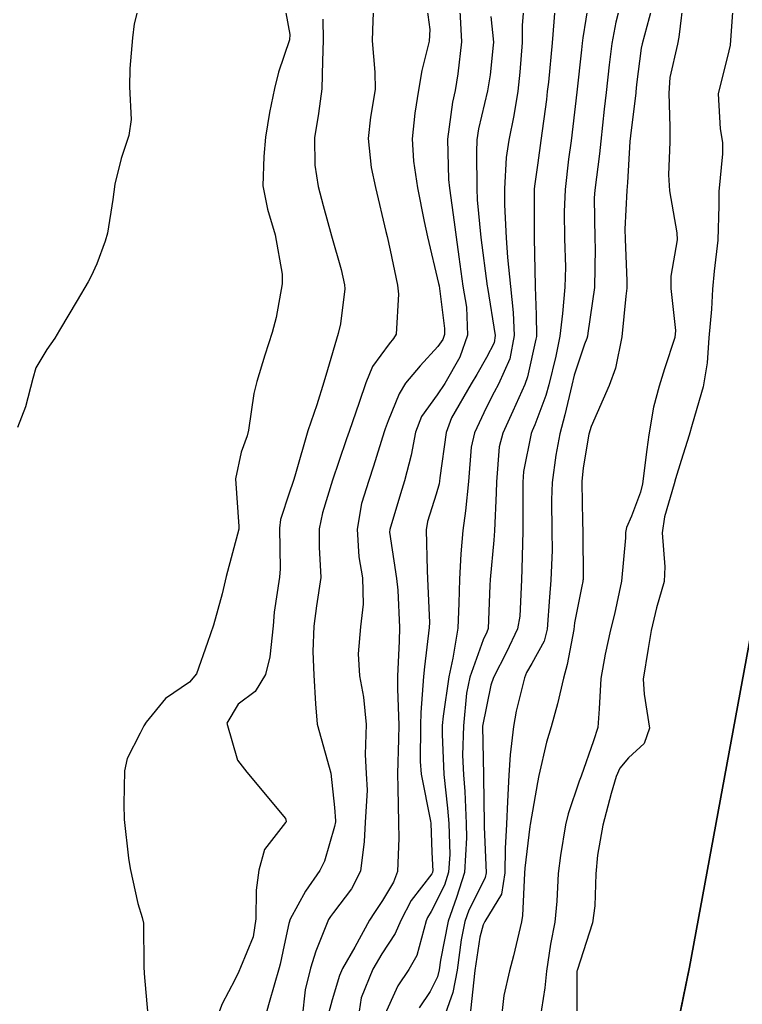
# Model space of a CAD drawing. Header units: metres. Extents: x 298520 to 308411, y 7433745 to 7450750.
# Drawn here: x 301160.29 to 301189.86, y 7443461.71 to 7443502.02 of the extents above; entities that cross this region are included whole.
import ezdxf

# ---------------------------------------------------------------- set-up
doc = ezdxf.new("R2010")
doc.units = ezdxf.units.M
doc.header["$LTSCALE"] = 10
doc.linetypes.add('CONTINUO', pattern=[0])
doc.linetypes.add('DASHED', pattern=[0.75, 0.5, -0.25])
for name, color, linetype in [('Curvas de Nivel 1m', 11, 'Continuous'), ('Curvas de Nivel 5m', 15, 'Continuous'), ('Eixo_Estaqueamento', 45, 'CONTINUO'), ('Linha Férrea', 251, 'TRACKS'), ('Vias Secundárias', 230, 'DASHED')]:
    doc.layers.add(name, color=color, linetype=linetype)
doc.linetypes.add('TRACKS', pattern='A,0.15,[130,ltypeshp.shx,S=0.25,R=0,X=0,Y=0],0.15', length=0.3)

msp = doc.modelspace()

# ---------------------------------------------------------------- linework, layer by layer
at = {"layer": 'Curvas de Nivel 1m', "flags": 128}
for points, elevation in [([(301165.327, 7443503.273), (301164.98, 7443501.857), (301164.908, 7443501.276), (301164.797, 7443500.021), (301164.789, 7443499.277), (301164.859, 7443497.931), (301164.761, 7443497.277), (301164.437, 7443496.337), (301164.188, 7443495.283), (301164.097, 7443494.664), (301163.888, 7443493.286), (301163.795, 7443492.95), (301163.444, 7443492.024), (301163.214, 7443491.516), (301163.094, 7443491.295), (301162.641, 7443490.518), (301161.927, 7443489.312), (301161.735, 7443488.988), (301161.401, 7443488.52), (301160.949, 7443487.765), (301160.827, 7443487.326), (301160.529, 7443486.171), (301160.204, 7443485.332)], 707), ([(301171.016, 7443503.206), (301171.34, 7443501.418), (301171.328, 7443501.202), (301170.875, 7443499.871), (301170.714, 7443499.208), (301170.509, 7443498.219), (301170.351, 7443497.212), (301170.283, 7443496.424), (301170.238, 7443495.212), (301170.427, 7443494.257), (301170.743, 7443493.207), (301171.036, 7443491.607), (301171.036, 7443491.204), (301170.791, 7443489.834), (301170.618, 7443489.208), (301170.321, 7443488.289), (301169.991, 7443487.214), (301169.879, 7443486.714), (301169.651, 7443485.217), (301169.595, 7443484.983), (301169.354, 7443484.313), (301169.121, 7443483.223), (301169.262, 7443481.272), (301169.264, 7443481.221), (301169.252, 7443481.16), (301168.741, 7443479.228), (301168.574, 7443478.519), (301168.222, 7443477.236), (301167.978, 7443476.523), (301167.532, 7443475.246), (301167.239, 7443474.9), (301166.258, 7443474.234), (301165.463, 7443473.268), (301165.376, 7443473.113), (301165.216, 7443472.819), (301164.695, 7443471.78), (301164.576, 7443471.276), (301164.549, 7443469.907), (301164.561, 7443469.276), (301164.739, 7443467.692), (301164.815, 7443467.273), (301165.131, 7443465.84), (301165.302, 7443465.268), (301165.354, 7443465.034), (301165.369, 7443463.267), (301165.389, 7443462.976), (301165.539, 7443461.265)], 706), ([(301174.792, 7443503.158), (301174.74, 7443501.984), (301174.719, 7443501.158), (301174.826, 7443499.871), (301174.836, 7443499.157), (301174.651, 7443498.024), (301174.544, 7443497.16), (301174.679, 7443495.97), (301174.856, 7443495.156), (301175.272, 7443493.345), (301175.322, 7443493.151), (301175.455, 7443492.589), (301175.748, 7443491.147), (301175.788, 7443490.787), (301175.692, 7443489.147), (301175.593, 7443488.966), (301175.407, 7443488.752), (301174.732, 7443487.817), (301174.456, 7443487.159), (301174.184, 7443486.353), (301173.77, 7443485.166), (301173.666, 7443484.86), (301173.351, 7443483.939), (301173.092, 7443483.174), (301172.676, 7443481.826), (301172.549, 7443481.181), (301172.552, 7443480.428), (301172.613, 7443479.187), (301172.442, 7443478.022), (301172.322, 7443477.189), (301172.28, 7443476.162), (301172.321, 7443475.189), (301172.401, 7443474.019), (301172.466, 7443473.188), (301172.959, 7443471.42), (301173.018, 7443471.182), (301173.179, 7443469.776), (301173.212, 7443469.218), (301173.209, 7443469.179), (301173.171, 7443468.993), (301172.766, 7443467.574), (301172.567, 7443467.186), (301171.986, 7443466.346), (301171.357, 7443465.198), (301171.301, 7443465.019), (301171.112, 7443464.131), (301170.949, 7443463.357), (301170.91, 7443463.202), (301170.495, 7443461.792), (301170.334, 7443461.207)], 704), ([(301176.875, 7443503.137), (301177.08, 7443501.615), (301177.041, 7443501.135), (301176.745, 7443499.934), (301176.617, 7443499.139), (301176.467, 7443498.192), (301176.354, 7443497.141), (301176.403, 7443496.232), (301176.574, 7443495.139), (301176.846, 7443493.76), (301176.981, 7443493.135), (301177.434, 7443491.227), (301177.45, 7443491.13), (301177.673, 7443489.384), (301177.676, 7443489.126), (301177.608, 7443488.929), (301177.406, 7443488.643), (301176.678, 7443487.853), (301176.079, 7443487.143), (301175.816, 7443486.708), (301175.367, 7443485.605), (301175.246, 7443485.269), (301175.206, 7443485.152), (301174.765, 7443483.74), (301174.578, 7443483.158), (301174.281, 7443482.208), (301174.102, 7443481.162), (301174.173, 7443480.038), (301174.313, 7443479.165), (301174.348, 7443478.093), (301174.233, 7443477.165), (301174.142, 7443476.057), (301174.202, 7443475.166), (301174.354, 7443474.283), (301174.463, 7443473.161), (301174.429, 7443471.937), (301174.467, 7443471.161), (301174.505, 7443470.479), (301174.432, 7443469.161), (301174.386, 7443468.382), (301174.232, 7443467.164), (301173.871, 7443466.44), (301173.127, 7443465.468), (301173.003, 7443465.303), (301172.934, 7443465.182), (301172.408, 7443463.889), (301172.193, 7443463.189), (301171.972, 7443462.309), (301171.845, 7443461.192)], 703), ([(301184.976, 7443503.036), (301184.681, 7443501.924), (301184.526, 7443501.04), (301184.418, 7443500.168), (301184.289, 7443499.042), (301184.211, 7443498.355), (301184.073, 7443497.044), (301184.019, 7443496.523), (301183.824, 7443495.047), (301183.805, 7443494.721), (301183.827, 7443493.046), (301183.84, 7443492.664), (301183.807, 7443491.054), (301183.543, 7443489.186), (301183.524, 7443489.058), (301183.501, 7443488.969), (301183.408, 7443488.736), (301182.982, 7443487.472), (301182.882, 7443487.065), (301182.593, 7443485.846), (301182.398, 7443485.07), (301182.233, 7443484.193), (301182.08, 7443483.073), (301182.047, 7443482.358), (301182.069, 7443481.072), (301182.075, 7443480.302), (301182.03, 7443479.073), (301181.974, 7443478.382), (301181.878, 7443477.074), (301181.758, 7443476.575), (301181.249, 7443475.661), (301181.032, 7443475.295), (301180.943, 7443475.083), (301180.605, 7443473.71), (301180.492, 7443473.087), (301180.362, 7443471.932), (301180.313, 7443471.089), (301180.254, 7443470.017), (301180.205, 7443469.09), (301180.157, 7443468.096), (301180.149, 7443467.09), (301180.004, 7443466.227), (301179.33, 7443465.098), (301179.253, 7443464.967), (301179.116, 7443464.455), (301178.909, 7443463.103), (301178.732, 7443461.451)], 697), ([(301183.579, 7443502.805), (301183.334, 7443501.275), (301183.308, 7443501.054), (301183.282, 7443500.786), (301183.089, 7443499.057), (301182.925, 7443497.646), (301182.853, 7443497.06), (301182.749, 7443496.314), (301182.606, 7443495.063), (301182.571, 7443494.161), (301182.589, 7443493.063), (301182.631, 7443491.883), (301182.602, 7443491.068), (301182.498, 7443489.994), (301182.39, 7443489.07), (301182.224, 7443488.249), (301181.94, 7443487.074), (301181.819, 7443486.635), (301181.366, 7443485.438), (301181.258, 7443485.187), (301181.223, 7443485.081), (301180.913, 7443483.518), (301180.877, 7443483.085), (301180.876, 7443481.528), (301180.873, 7443481.084), (301180.84, 7443479.542), (301180.82, 7443479.085), (301180.759, 7443477.596), (301180.661, 7443477.086), (301180.215, 7443476.129), (301179.68, 7443475.096), (301179.566, 7443474.771), (301179.235, 7443473.1), (301179.265, 7443471.099), (301179.267, 7443471.024), (301179.298, 7443469.099), (301179.298, 7443468.972), (301179.377, 7443467.098), (301179.342, 7443466.906), (301179.144, 7443466.514), (301178.674, 7443465.563), (301178.511, 7443465.109), (301178.354, 7443464.35), (301178.187, 7443463.114), (301178.013, 7443462.192), (301177.636, 7443461.122)], 698), ([(301189.503, 7443502.912), (301189.365, 7443500.983), (301189.309, 7443500.742), (301188.87, 7443498.99), (301188.952, 7443497.548), (301189.048, 7443496.987), (301189.046, 7443496.534), (301188.896, 7443494.989), (301188.897, 7443494.409), (301188.861, 7443492.989), (301188.708, 7443491.727), (301188.646, 7443490.992), (301188.598, 7443490.166), (301188.497, 7443488.994), (301188.423, 7443487.969), (301188.262, 7443486.997), (301187.812, 7443485.448), (301187.68, 7443485.005), (301187.353, 7443483.978), (301187.131, 7443483.226), (301187.074, 7443483.013), (301186.67, 7443481.669), (301186.578, 7443481.017), (301186.695, 7443479.62), (301186.669, 7443479.016), (301186.352, 7443477.944), (301186.133, 7443477.021), (301186.005, 7443476.273), (301185.806, 7443475.024), (301185.85, 7443474.411), (301186.059, 7443473.022), (301185.841, 7443472.396), (301185.205, 7443471.803), (301184.849, 7443471.384), (301184.699, 7443471.037), (301184.488, 7443470.343), (301184.152, 7443469.045), (301183.932, 7443467.82), (301183.86, 7443467.049), (301183.829, 7443465.748), (301183.736, 7443465.051), (301183.103, 7443463.101), (301183.093, 7443463.07), (301183.092, 7443462.31), (301183.089, 7443461.06)], 694), ([(301178.307, 7443502.384), (301178.367, 7443501.118), (301178.226, 7443499.806), (301178.105, 7443499.121), (301178.006, 7443498.642), (301177.803, 7443497.126), (301177.839, 7443495.478), (301177.881, 7443495.124), (301178.074, 7443493.726), (301178.151, 7443493.12), (301178.254, 7443492.315), (301178.429, 7443491.115), (301178.568, 7443490.257), (301178.619, 7443489.112), (301178.304, 7443488.211), (301177.689, 7443487.125), (301177.378, 7443486.66), (301176.732, 7443485.773), (301176.485, 7443485.139), (301176.305, 7443484.189), (301176.042, 7443483.143), (301175.874, 7443482.605), (301175.435, 7443481.149), (301175.426, 7443481.035), (301175.712, 7443479.146), (301175.758, 7443478.673), (301175.828, 7443477.144), (301175.818, 7443476.584), (301175.755, 7443475.145), (301175.753, 7443474.63), (301175.803, 7443473.144), (301175.798, 7443472.561), (301175.745, 7443471.144), (301175.759, 7443470.572), (301175.786, 7443469.144), (301175.802, 7443468.508), (301175.752, 7443467.144), (301175.582, 7443466.71), (301175.135, 7443465.958), (301174.812, 7443465.471), (301174.61, 7443465.158), (301174, 7443464.054), (301173.504, 7443463.174), (301173.382, 7443462.892), (301173.084, 7443461.891), (301172.922, 7443461.334)], 702), ([(301182.194, 7443502.45), (301182.082, 7443501.072), (301181.926, 7443499.463), (301181.881, 7443499.075), (301181.845, 7443498.759), (301181.622, 7443497.078), (301181.494, 7443496.157), (301181.361, 7443495.204), (301181.35, 7443495.081), (301181.347, 7443493.198), (301181.347, 7443493.081), (301181.389, 7443491.125), (301181.389, 7443491.08), (301181.421, 7443489.937), (301181.438, 7443489.08), (301181.437, 7443489.056), (301181.411, 7443488.946), (301181.068, 7443487.403), (301180.959, 7443487.084), (301180.467, 7443485.994), (301180.06, 7443485.093), (301179.917, 7443484.534), (301179.808, 7443483.095), (301179.787, 7443482.645), (301179.715, 7443481.096), (301179.688, 7443480.717), (301179.541, 7443479.098), (301179.527, 7443478.859), (301179.455, 7443477.098), (301179.409, 7443476.951), (301179.258, 7443476.633), (301178.71, 7443475.108), (301178.572, 7443474.446), (301178.447, 7443473.112), (301178.411, 7443471.906), (301178.446, 7443471.111), (301178.504, 7443470.428), (301178.562, 7443469.109), (301178.581, 7443468.523), (301178.494, 7443467.11), (301178.171, 7443466.08), (301177.822, 7443465.12), (301177.504, 7443463.521), (301177.456, 7443463.125), (301177.391, 7443462.833), (301177.089, 7443462.232), (301176.644, 7443461.57)], 699), ([(301186.139, 7443502.452), (301185.759, 7443501.028), (301185.722, 7443500.858), (301185.536, 7443499.364), (301185.499, 7443499.065), (301185.498, 7443499.03), (301185.279, 7443497.259), (301185.261, 7443497.032), (301185.16, 7443495.359), (301185.141, 7443495.033), (301185.058, 7443493.443), (301185.062, 7443493.034), (301185.136, 7443491.334), (301185.129, 7443491.035), (301185.099, 7443490.704), (301184.924, 7443489.037), (301184.677, 7443487.757), (301184.41, 7443487.045), (301183.672, 7443485.362), (301183.58, 7443485.057), (301183.349, 7443483.677), (301183.29, 7443483.114), (301183.287, 7443483.061), (301183.319, 7443481.477), (301183.328, 7443481.06), (301183.344, 7443479.11), (301183.34, 7443479.059), (301183.332, 7443479.019), (301183.29, 7443478.836), (301183, 7443477.33), (301182.961, 7443477.063), (301182.688, 7443475.626), (301182.542, 7443475.067), (301182.295, 7443474.007), (301182.032, 7443473.072), (301181.843, 7443472.444), (301181.532, 7443471.077), (301181.475, 7443470.792), (301181.186, 7443469.08), (301181.172, 7443468.998), (301180.956, 7443467.281), (301180.945, 7443467.082), (301180.865, 7443465.344), (301180.828, 7443465.083), (301180.495, 7443463.701), (301180.332, 7443463.088), (301180.101, 7443462.077), (301179.993, 7443461.091)], 696), ([(301179.569, 7443502.144), (301179.675, 7443501.099), (301179.672, 7443500.979), (301179.539, 7443499.757), (301179.435, 7443499.101), (301179.065, 7443497.551), (301179.002, 7443497.108), (301178.989, 7443496.599), (301178.992, 7443495.107), (301179.014, 7443494.643), (301179.161, 7443493.105), (301179.421, 7443491.112), (301179.432, 7443491.05), (301179.744, 7443489.097), (301179.708, 7443488.797), (301179.399, 7443488.192), (301178.996, 7443487.498), (301178.772, 7443487.109), (301177.965, 7443485.717), (301177.737, 7443485.124), (301177.484, 7443483.267), (301177.473, 7443483.128), (301177.455, 7443483.014), (301177.335, 7443482.593), (301176.981, 7443481.471), (301176.926, 7443481.134), (301176.962, 7443479.467), (301176.981, 7443479.133), (301177.06, 7443477.338), (301177.049, 7443477.132), (301176.849, 7443475.532), (301176.81, 7443475.134), (301176.702, 7443473.662), (301176.694, 7443473.135), (301176.679, 7443471.657), (301176.717, 7443471.135), (301177.095, 7443469.209), (301177.111, 7443469.131), (301177.161, 7443467.938), (301177.19, 7443467.166), (301177.186, 7443467.13), (301177.179, 7443467.104), (301177.152, 7443467.057), (301176.313, 7443465.96), (301175.894, 7443465.142), (301175.654, 7443464.608), (301175.109, 7443463.776), (301174.738, 7443463.155), (301174.27, 7443461.977), (301174.135, 7443461.164)], 701)]:
    msp.add_lwpolyline(points, dxfattribs=dict(at, elevation=elevation))
at = {"layer": 'Curvas de Nivel 5m', "flags": 128}
for points, elevation in [([(301180.958, 7443503.086), (301180.854, 7443501.797), (301180.846, 7443501.087), (301180.761, 7443499.867), (301180.673, 7443499.089), (301180.515, 7443498.093), (301180.309, 7443497.092), (301180.204, 7443496.385), (301180.132, 7443495.094), (301180.134, 7443494.436), (301180.196, 7443493.093), (301180.256, 7443492.287), (301180.373, 7443491.091), (301180.478, 7443490.034), (301180.523, 7443489.089), (301180.35, 7443488.139), (301179.882, 7443487.095), (301179.711, 7443486.766), (301179.373, 7443486.126), (301178.899, 7443485.107), (301178.764, 7443484.516), (301178.662, 7443483.11), (301178.527, 7443481.91), (301178.418, 7443481.113), (301178.342, 7443480.153), (301178.288, 7443479.115), (301178.257, 7443478.136), (301178.224, 7443477.116), (301178.018, 7443475.886), (301177.849, 7443475.121), (301177.617, 7443473.515), (301177.584, 7443473.125), (301177.573, 7443472.769), (301177.643, 7443471.123), (301177.803, 7443469.745), (301177.853, 7443469.12), (301177.886, 7443467.845), (301177.841, 7443467.12), (301177.673, 7443466.594), (301177.129, 7443465.516), (301176.984, 7443465.272), (301176.921, 7443465.132), (301176.538, 7443463.706), (301176.217, 7443463.139), (301175.761, 7443462.475), (301175.159, 7443461.149)], 700), ([(301187.462, 7443503.011), (301187.264, 7443501.305), (301187.21, 7443501.013), (301186.896, 7443499.659), (301186.847, 7443499.017), (301186.899, 7443497.629), (301186.898, 7443497.016), (301186.84, 7443495.666), (301186.88, 7443495.016), (301187.182, 7443493.297), (301187.189, 7443493.013), (301186.937, 7443491.518), (301186.939, 7443491.015), (301187.129, 7443489.3), (301187.102, 7443489.013), (301186.677, 7443487.734), (301186.453, 7443487.019), (301186.232, 7443486.163), (301186.041, 7443485.023), (301185.957, 7443484.424), (301185.772, 7443483.026), (301185.692, 7443482.672), (301185.323, 7443481.7), (301185.116, 7443481.233), (301185.081, 7443481.033), (301185.081, 7443480.804), (301184.923, 7443479.036), (301184.634, 7443477.678), (301184.471, 7443477.042), (301184.252, 7443476.044), (301184.067, 7443475.048), (301183.997, 7443473.815), (301183.942, 7443473.049), (301183.766, 7443472.5), (301183.262, 7443471.059), (301183.191, 7443470.846), (301182.728, 7443469.514), (301182.629, 7443469.065), (301182.424, 7443467.803), (301182.328, 7443467.068), (301182.269, 7443465.936), (301182.191, 7443465.069), (301182.013, 7443464.172), (301181.846, 7443463.073), (301181.774, 7443462.392), (301181.576, 7443461.075)], 695), ([(301172.702, 7443502.046), (301172.708, 7443501.183), (301172.678, 7443500.316), (301172.652, 7443499.183), (301172.522, 7443498.181), (301172.359, 7443497.187), (301172.372, 7443496.067), (301172.51, 7443495.185), (301172.703, 7443494.409), (301173.054, 7443493.176), (301173.442, 7443491.79), (301173.589, 7443491.168), (301173.599, 7443491.001), (301173.417, 7443489.575), (301173.329, 7443489.171), (301172.881, 7443487.688), (301172.736, 7443487.18), (301172.447, 7443486.258), (301172.086, 7443485.189), (301171.573, 7443483.424), (301171.503, 7443483.198), (301171.465, 7443483.074), (301171.335, 7443482.672), (301170.96, 7443481.562), (301170.926, 7443481.204), (301170.954, 7443479.546), (301170.926, 7443479.204), (301170.711, 7443477.766), (301170.657, 7443477.206), (301170.526, 7443475.935), (301170.356, 7443475.209), (301169.932, 7443474.517), (301169.231, 7443473.997), (301168.767, 7443473.227), (301169.2, 7443471.708), (301169.586, 7443471.216), (301171.174, 7443469.314), (301171.192, 7443469.2), (301171.189, 7443469.184), (301171.172, 7443469.149), (301170.314, 7443468.056), (301170.081, 7443467.211), (301169.961, 7443466.392), (301169.95, 7443465.212), (301169.848, 7443464.481), (301169.325, 7443463.218), (301169.26, 7443463.059), (301169.095, 7443462.709), (301168.58, 7443461.728), (301168.384, 7443461.23)], 705)]:
    msp.add_lwpolyline(points, dxfattribs=dict(at, elevation=elevation))
at = {"layer": 'Eixo_Estaqueamento'}
msp.add_lwpolyline([(301196.167, 7443643.146, 0.007667), (301197.204, 7443633.937), (301198.183, 7443625.385), (301198.702, 7443618.87), (301199.281, 7443610.703), (301199.927, 7443598.374), (301200.162, 7443588.233), (301200.282, 7443573.9), (301200.059, 7443564.719), (301199.581, 7443554.271), (301198.978, 7443543.028), (301197.815, 7443528.847), (301196.062, 7443513.194), (301194.095, 7443499.341), (301192.552, 7443489.809), (301190.748, 7443479.811), (301187.696, 7443463.235), (301184.295, 7443446.536), (301181.694, 7443433.864), (301178.924, 7443420.669), (301174.68, 7443401.171), (301172.81, 7443391.595), (301169.449, 7443374.231)], format="xyb", dxfattribs=at)
at = {"layer": 'Linha Férrea', "flags": 128}
msp.add_lwpolyline([(307827.162, 7434249.95), (307821.558, 7434258.806), (307819.524, 7434262.43), (307816.304, 7434268.219), (307813.681, 7434272.301), (307811.637, 7434275.461), (307798.221, 7434296.136), (307773.738, 7434334.032), (307761.734, 7434352.011), (307752.472, 7434367.888), (307735.134, 7434393.38), (307710.738, 7434431.015), (307694.807, 7434455.28), (307677.699, 7434482.208), (307665.381, 7434501.663), (307643.884, 7434534.842), (307627.559, 7434562.543), (307613.51, 7434586.874), (307596.955, 7434617.47), (307576.402, 7434659.978), (307564.169, 7434687.319), (307541.059, 7434734.946), (307530.172, 7434758.545), (307516.917, 7434785.92), (307501.763, 7434817.247), (307481.679, 7434859.302), (307459.201, 7434904.199), (307442.79, 7434936.268), (307425.275, 7434968.915), (307411.694, 7434992.242), (307402.565, 7435007.679), (307388.848, 7435028.501), (307366.947, 7435058.298), (307352.497, 7435076.75), (307335.708, 7435095.815), (307323.737, 7435108.404), (307304.876, 7435127.211), (307280.641, 7435149.596), (307260.895, 7435166.247), (307239.502, 7435183.006), (307222.59, 7435195.397), (307206.912, 7435206.431), (307191.542, 7435216.923), (307180.978, 7435223.581), (307147.083, 7435245.035), (307110.179, 7435267.866), (307071.327, 7435292.081), (307013.035, 7435328.917), (306934.22, 7435378.293), (306890.853, 7435406.012), (306860.761, 7435425.266), (306830.445, 7435444.172), (306783.165, 7435474.002), (306743.292, 7435499.125), (306730.646, 7435506.804), (306700.006, 7435524.558), (306649.968, 7435556.158), (306620.536, 7435574.685), (306585.884, 7435596.365), (306549.21, 7435619.443), (306511.464, 7435642.992), (306481.3, 7435662.066), (306449.914, 7435681.79), (306417.31, 7435702.158), (306386.499, 7435720.658), (306359.57, 7435735.78), (306332.265, 7435749.95), (306295.736, 7435767.254), (306254.914, 7435784.832), (306234.551, 7435793.029), (306198.8, 7435806.042), (306177.427, 7435813.736), (306139.201, 7435826.142), (306101.034, 7435838.043), (306051.969, 7435853.031), (306008.186, 7435866.647), (306003.579, 7435868.042), (305974.115, 7435878.736), (305939.654, 7435889.448), (305902.227, 7435900.737), (305881.18, 7435906.223), (305868.578, 7435910.192), (305845.541, 7435919.118), (305815.171, 7435933.297), (305786.711, 7435949.033), (305760.876, 7435966.424), (305735.18, 7435986.894), (305723.755, 7435997.052), (305696.097, 7436025.188), (305678.2, 7436047.897), (305661.02, 7436071.863), (305645.017, 7436096.315), (305622.371, 7436129.703), (305596.142, 7436168.749), (305576.091, 7436198.746), (305559.429, 7436223.15), (305539.44, 7436252.716), (305521.42, 7436279.841), (305512.691, 7436292.824), (305499.486, 7436312.983), (305480.027, 7436341.606), (305460.301, 7436370.83), (305441.558, 7436398.43), (305421.25, 7436428.242), (305402.577, 7436456.088), (305384.092, 7436483.75), (305369.125, 7436505.554), (305351.225, 7436532.173), (305338.344, 7436551.44), (305322.726, 7436574.869), (305306.914, 7436598.296), (305293.244, 7436619.058), (305277.818, 7436644.307), (305263.888, 7436668.981), (305254.713, 7436687.725), (305243.781, 7436710.837), (305233.952, 7436734.393), (305225.106, 7436755.865), (305215.533, 7436780.472), (305201.607, 7436815.682), (305193.173, 7436837.83), (305177.384, 7436877.752), (305166.792, 7436904.686), (305153.942, 7436937.689), (305141.501, 7436969.136), (305130.697, 7436996.497), (305122.016, 7437018.504), (305113.061, 7437043.102), (305101.513, 7437072.011), (305093.245, 7437092.935), (305082.037, 7437121.364), (305073.353, 7437143.916), (305060.568, 7437176.453), (305050.18, 7437206.397), (305043.414, 7437227.867), (305037.467, 7437248.165), (305034.526, 7437261.706), (305031.724, 7437274.104), (305028.718, 7437297.869), (305025.03, 7437326.573), (305023.117, 7437358.555), (305023.119, 7437387.114), (305024.829, 7437414.867), (305027.312, 7437439.505), (305027.407, 7437441.256), (305030.711, 7437462.666), (305036.039, 7437488.902), (305042.465, 7437516.919), (305048.776, 7437544.538), (305055.475, 7437572.1), (305062.866, 7437603.389), (305069.498, 7437630.688), (305077.032, 7437662.821), (305085.46, 7437698.138), (305091.819, 7437727.643), (305097.21, 7437749.95), (305103.918, 7437777.268), (305111.101, 7437807.1), (305121.202, 7437849.915), (305125.406, 7437866.973), (305130.992, 7437888.732), (305137.356, 7437914.575), (305143.477, 7437941.139), (305150.277, 7437969.227), (305155.626, 7437993.858), (305160.498, 7438017.389), (305165.529, 7438047.968), (305167.399, 7438065.921), (305168.452, 7438080.499), (305168.697, 7438098.822), (305168.499, 7438111.609), (305167.442, 7438129.409), (305165.734, 7438144.803), (305163.051, 7438159.253), (305157.36, 7438183.653), (305149.712, 7438209.61), (305142.146, 7438230.516), (305132.877, 7438252.552), (305120.435, 7438277.838), (305109.119, 7438297.22), (305107.007, 7438300.233), (305099.258, 7438311.382), (305091.426, 7438322.415), (305083.384, 7438332.797), (305079.569, 7438337.519), (305074.8, 7438344.056), (305056.823, 7438367.077), (305041.935, 7438386.352), (305023.225, 7438411.978), (305005.975, 7438436.561), (304993.284, 7438456.495), (304983.121, 7438473.171), (304969.538, 7438498.699), (304959.938, 7438517.087), (304947.328, 7438543.432), (304933.09, 7438572.791), (304924.306, 7438590.948), (304918.204, 7438604.464), (304911.783, 7438619.158), (304905.926, 7438632.437), (304900.315, 7438648.46), (304895.834, 7438661.886), (304892.174, 7438674.496), (304887.946, 7438691.238), (304884.694, 7438706.937), (304881.848, 7438723.698), (304879.326, 7438740.134), (304878.187, 7438758.916), (304877.537, 7438778.358), (304877.211, 7438799.094), (304877.455, 7438830.881), (304877.861, 7438863.017), (304878.268, 7438892.702), (304878.595, 7438920.109), (304878.677, 7438952.239), (304877.945, 7438980.303), (304876.318, 7439009.018), (304874.936, 7439022.788), (304873.229, 7439037.841), (304870.14, 7439056.141), (304864.855, 7439082.077), (304859.079, 7439105.013), (304850.377, 7439133.889), (304843.057, 7439154.06), (304836.382, 7439171.237), (304828.249, 7439190.114), (304817.674, 7439211.83), (304806.69, 7439232.736), (304796.364, 7439250.871), (304785.222, 7439269.009), (304772.779, 7439289.097), (304755.7, 7439316.738), (304736.912, 7439345.938), (304718.848, 7439374.335), (304700.222, 7439403.624), (304676.465, 7439440.714), (304659.061, 7439468.061), (304641.493, 7439495.549), (304629.289, 7439514.996), (304612.29, 7439541.915), (304598.786, 7439563.312), (304583.088, 7439588.524), (304568.608, 7439611.383), (304554.371, 7439633.59), (304540.465, 7439656.114), (304527.858, 7439675.88), (304515.488, 7439695.965), (304501.015, 7439718.74), (304492.557, 7439732.179), (304481.09, 7439749.95), (304464.698, 7439773.555), (304458.701, 7439781.55), (304447.468, 7439795.482), (304430.85, 7439814.016), (304417.942, 7439826.867), (304407.625, 7439836.385), (304393.358, 7439848.486), (304380.404, 7439858.342), (304362.661, 7439870.737), (304347.086, 7439880.296), (304333.248, 7439887.82), (304320.73, 7439894.061), (304304.927, 7439900.989), (304286.443, 7439908.157), (304266.642, 7439915.416), (304246.691, 7439922.501), (304225.186, 7439929.977), (304198.999, 7439939.195), (304168.468, 7439950.001), (304152.888, 7439955.629), (304135.919, 7439962.486), (304121.351, 7439968.798), (304105.783, 7439976.385), (304088.736, 7439985.334), (304071.183, 7439995.831), (304051.503, 7440008.737), (304042.509, 7440015.334), (304023.022, 7440030.473), (304002.682, 7440048.64), (303992.184, 7440058.522), (303980.444, 7440070.491), (303965.024, 7440086.226), (303949.368, 7440102.496), (303932.051, 7440120.671), (303917.21, 7440136.166), (303903.071, 7440150.772), (303879.085, 7440174.998), (303863.629, 7440189.711), (303849.061, 7440203.116), (303838.551, 7440211.886), (303825.964, 7440222.577), (303811.471, 7440233.814), (303798.026, 7440243.583), (303789.167, 7440249.782, 0.048699), (303782.733, 7440254.326, -0.013971), (303778.977, 7440256.716, 0.011385), (303767.539, 7440264.078, 0.000455), (303759.243, 7440269.144, 0.004014), (303749.319, 7440275.082, 0.008965), (303739.521, 7440280.605), (303729.166, 7440286.199), (303717.711, 7440292.151), (303693.717, 7440304.367), (303679.104, 7440311.896), (303660.942, 7440321.331), (303642.972, 7440330.918), (303636.468, 7440334.548), (303624.836, 7440341.295), (303611.994, 7440348.943), (303603.079, 7440354.598), (303596.281, 7440359.102), (303587.51, 7440365.427), (303578.605, 7440372.221), (303569.48, 7440379.633), (303558.633, 7440389.129), (303549.894, 7440397.253), (303541.539, 7440405.465), (303534.882, 7440412.293), (303523.465, 7440424.473), (303512.292, 7440437.463), (303502.617, 7440449.258), (303497.008, 7440456.501), (303488.044, 7440468.694), (303481.424, 7440477.682), (303475.375, 7440486.349), (303465.786, 7440500.535), (303456.113, 7440515.599), (303445.613, 7440532.252), (303432.87, 7440552.628), (303423.186, 7440568.064, -0.000757), (303417.987, 7440576.145, 0.007668), (303411.654, 7440585.694), (303403.602, 7440597.441), (303394.768, 7440609.244), (303388.857, 7440616.919), (303381.264, 7440625.91), (303374.43, 7440633.824), (303364.889, 7440644.089), (303358.774, 7440650.239), (303349.646, 7440658.739), (303339.722, 7440667.523), (303332.656, 7440673.464), (303326.724, 7440678.049, -0.018136), (303320.919, 7440682.537, 0.027105), (303312.535, 7440688.782, -0.001525), (303306.785, 7440692.624), (303296.835, 7440699.316), (303291.583, 7440702.647), (303280.845, 7440709.238, 0.008003), (303271.247, 7440714.648, 0.013057), (303255.936, 7440722.447, -0.001991), (303248.373, 7440726.091, 0.012147), (303243.6, 7440728.272, -0.002135), (303237.368, 7440730.971), (303223.7, 7440736.96), (303210.103, 7440742.741), (303193.904, 7440749.566), (303189.82, 7440751.298), (303177.394, 7440756.464), (303158.988, 7440764.273), (303141.646, 7440771.615), (303117.098, 7440781.981), (303101.554, 7440788.524), (303093.446, 7440792.234), (303076.052, 7440800.18), (303054.932, 7440810.372), (303040.156, 7440817.979), (303025.349, 7440825.886), (303013.344, 7440832.756), (303004.06, 7440838.538), (302994.271, 7440845.093), (302982.623, 7440853.413), (302969.58, 7440863.652), (302962.58, 7440869.547), (302953.339, 7440877.801), (302943.024, 7440887.539), (302938.586, 7440892.147), (302933.331, 7440897.537), (302924.321, 7440907.75), (302915.904, 7440917.945), (302907.517, 7440928.751), (302899.78, 7440938.97), (302892.734, 7440949.154), (302888.762, 7440955.109), (302884.574, 7440961.747), (302879.485, 7440969.887), (302873.287, 7440980.614), (302867.777, 7440990.898), (302859.79, 7441006.768), (302851.229, 7441025.298), (302846.823, 7441035.61), (302841.669, 7441047.987), (302837.148, 7441059.318), (302829.38, 7441078.789), (302825.24, 7441088.834), (302821.857, 7441097.357), (302816.249, 7441111.473), (302810.672, 7441125.205), (302804.678, 7441140.046), (302799.05, 7441153.537), (302792.202, 7441169.326), (302786.803, 7441181.368), (302782.699, 7441189.728), (302780.991, 7441193.272, -0.024435), (302778.706, 7441197.526, 0.018839), (302775.042, 7441204.531), (302769.048, 7441215.01), (302764.16, 7441223.098), (302758.012, 7441232.567), (302751.033, 7441242.929), (302746.425, 7441249.467, 0.01417), (302742.29, 7441255.115, -0.010578), (302734.95, 7441264.491, 0.026045), (302726.645, 7441274.447), (302714.77, 7441287.265), (302702.588, 7441299.413), (302690.064, 7441310.886), (302682.561, 7441317.234), (302675.22, 7441323.247), (302666.869, 7441329.42, 0.027574), (302658.671, 7441335.283, -0.011091), (302655.152, 7441337.629, 0.01172), (302645.719, 7441343.898, 0.006642), (302635.246, 7441350.318, 0.010482), (302620.241, 7441358.823, 0.013683), (302599.223, 7441369.429, 0.008553), (302586.726, 7441375.052, 0.011788), (302575.046, 7441379.747, 0.002778), (302570.558, 7441381.4), (302560.876, 7441384.907), (302551.005, 7441388.04), (302546.217, 7441389.527, -0.019135), (302544.903, 7441389.88, 0.019296), (302522.937, 7441395.786, 0.000461), (302511.662, 7441398.344, 0.010049), (302501.513, 7441400.424), (302492.392, 7441402.102), (302485.288, 7441403.295), (302471.447, 7441405.533), (302444.869, 7441409.521), (302415.277, 7441413.929), (302384.345, 7441418.639), (302365.976, 7441421.32), (302360.247, 7441421.986), (302338.704, 7441425.134), (302306.002, 7441430.395), (302286.923, 7441434.198), (302278.604, 7441436.007), (302270.237, 7441438.277), (302260.05, 7441441.209), (302248.718, 7441444.793), (302234.932, 7441449.831), (302225.681, 7441453.688), (302223.91, 7441454.587), (302211.722, 7441460.078), (302198.55, 7441466.939), (302185.194, 7441474.434), (302176.266, 7441480.044), (302166.746, 7441486.088), (302155.705, 7441493.817), (302145.197, 7441501.908), (302133.651, 7441511.457), (302124.111, 7441520.003), (302113.796, 7441530.075), (302104.384, 7441540.03), (302095.467, 7441550.013), (302086.579, 7441560.931), (302077.65, 7441573.115), (302070.772, 7441583.077), (302062.647, 7441595.881), (302055.334, 7441608.401), (302048.687, 7441620.587), (302040.377, 7441636.793), (302032.957, 7441653.052), (302027.217, 7441666.295), (302023.745, 7441674.151), (302020.233, 7441682.946), (302013.855, 7441699.656), (302006.743, 7441720.028), (302000.143, 7441739.465), (301996.81, 7441749.517), (301993.173, 7441760.442), (301988.741, 7441774.004), (301985.313, 7441784.598), (301976.672, 7441811.028), (301970.969, 7441828.13), (301966.757, 7441840.46), (301961.824, 7441854.796), (301956.599, 7441869.324), (301952.694, 7441879.426), (301950.212, 7441885.776), (301947.263, 7441893.123), (301942.827, 7441902.996), (301936.943, 7441915.47), (301925.249, 7441938.089), (301919.939, 7441947.811), (301913.515, 7441959.082), (301904.124, 7441974.92), (301894.52, 7441990.438), (301891.413, 7441995.461), (301886.489, 7442003.183), (301878.67, 7442015.285), (301873.464, 7442023.436), (301865.157, 7442036.288), (301855.839, 7442050.938), (301845.976, 7442066.833), (301838.272, 7442079.461), (301830.416, 7442092.887), (301825.548, 7442101.779), (301821.376, 7442109.453), (301815.662, 7442120.908), (301811.106, 7442130.238), (301807.699, 7442137.999), (301806.423, 7442140.601, 0.023261), (301801.857, 7442152.453, -0.028715), (301797.552, 7442164.003, 0.012936), (301793.732, 7442175.332, -0.025942), (301792.423, 7442179.575, 0.006006), (301789.905, 7442189.062, -0.014708), (301788.14, 7442196.216), (301785.975, 7442206.246), (301784.367, 7442214.306, 0.006026), (301783.559, 7442218.841, -0.007665), (301782.521, 7442224.78, -0.006079), (301780.959, 7442235.44, -0.002739), (301779.703, 7442245.206), (301779.178, 7442249.477), (301778.675, 7442254.381), (301778.065, 7442260.482), (301777.318, 7442271.291), (301776.984, 7442275.413), (301775.911, 7442292.595), (301775.204, 7442301.965), (301774.189, 7442318.205), (301773.646, 7442327.416), (301773.089, 7442335.875), (301772.127, 7442350.268), (301771.292, 7442362.115), (301770.725, 7442371.572), (301769.865, 7442382.07), (301768.552, 7442394.647), (301768.148, 7442398.421), (301767.394, 7442406.074), (301767.009, 7442408.608), (301766.499, 7442411.782), (301764.779, 7442423.533), (301763.465, 7442430.863), (301760.77, 7442444.807), (301759.479, 7442450.076), (301758.259, 7442454.401), (301755.339, 7442466.071), (301751.665, 7442478.105, 0.014406), (301747.843, 7442489.506, -0.000078), (301746.016, 7442494.48), (301743.45, 7442501.467), (301738.686, 7442513.328), (301735.709, 7442520.321), (301732.431, 7442527.285), (301727.104, 7442538.17), (301722.927, 7442546.111, 0.012187), (301718.524, 7442554.109, 0.000535), (301713.357, 7442562.952, 0.014127), (301707.985, 7442571.558, 0.00131), (301703.078, 7442578.904, 0.005502), (301696.107, 7442589.038, 0.012739), (301690.664, 7442596.364, -0.003293), (301687.73, 7442600.161, 0.014011), (301683.494, 7442605.405), (301674.266, 7442616.2), (301665.746, 7442625.395), (301657.648, 7442633.669), (301647.393, 7442643.457), (301636.008, 7442653.979), (301626.6, 7442662.308), (301605.302, 7442680.695), (301585.626, 7442697.221), (301571.106, 7442709.224), (301556.026, 7442721.963), (301546.373, 7442729.879), (301533.385, 7442740.748), (301522.722, 7442749.605), (301509.812, 7442760.238), (301495.057, 7442772.28), (301477.473, 7442786.656), (301465.134, 7442796.879), (301456.431, 7442804.066), (301435.244, 7442821.757), (301421.836, 7442832.858), (301396.975, 7442853.686), (301385.141, 7442863.625), (301370.663, 7442875.779), (301364.72, 7442880.333), (301363.394, 7442881.709), (301340.635, 7442900.571), (301323.028, 7442915.478), (301312.785, 7442924.11), (301300.577, 7442934.699), (301285.849, 7442948.16), (301276.269, 7442957.316), (301270.655, 7442962.881), (301259.99, 7442974.031), (301253.515, 7442981.219), (301247.895, 7442987.531), (301240.384, 7442996.742), (301229.998, 7443009.989), (301221.855, 7443021.632), (301213.131, 7443035.04), (301205.731, 7443047.193), (301200.054, 7443057.202), (301196.13, 7443064.495), (301190.777, 7443075.159), (301186.743, 7443083.781), (301181.573, 7443095.717), (301178.314, 7443103.871), (301173.662, 7443116.191), (301169.173, 7443129.408), (301164.144, 7443147.31, -0.01791), (301159.61, 7443166.203, -0.00496), (301157.559, 7443176.875, -0.011511), (301154.972, 7443193.236, -0.007375), (301153.508, 7443205.472), (301152.718, 7443213.017, -0.00222), (301152.224, 7443222.44), (301151.729, 7443232.749), (301151.603, 7443240.182), (301151.639, 7443249.448), (301151.725, 7443255.841, -0.000163), (301152.025, 7443263.846, -0.011094), (301152.62, 7443273.75), (301153.007, 7443278.435), (301153.225, 7443280.621), (301153.695, 7443286.694, -0.028501), (301154.086, 7443291.63), (301155.314, 7443300.595), (301156.339, 7443307.456), (301157.491, 7443314.977), (301159.202, 7443325.07), (301161.789, 7443338.495), (301165.144, 7443354.564), (301169.449, 7443374.231), (301172.81, 7443391.595), (301174.68, 7443401.171), (301178.924, 7443420.669), (301181.694, 7443433.864), (301184.295, 7443446.536), (301187.696, 7443463.235), (301190.748, 7443479.811), (301192.552, 7443489.809), (301194.095, 7443499.341), (301196.062, 7443513.194), (301197.815, 7443528.847), (301198.978, 7443543.028), (301199.581, 7443554.271), (301200.059, 7443564.719), (301200.282, 7443573.9), (301200.162, 7443588.233), (301199.927, 7443598.374), (301199.281, 7443610.703), (301198.702, 7443618.87), (301198.183, 7443625.385), (301197.204, 7443633.937, -0.007667), (301196.167, 7443643.146, 0.025395), (301194.851, 7443652, -0.01031), (301194.43, 7443654.342), (301193.513, 7443660.134), (301192.135, 7443668.077), (301188.578, 7443684.771), (301185.498, 7443697.176), (301182.785, 7443706.834), (301181.462, 7443711.268), (301177.711, 7443723.713), (301173.808, 7443734.628), (301171.261, 7443741.672), (301169.728, 7443745.668), (301168.223, 7443749.256), (301166.222, 7443754.29), (301158.307, 7443772.479), (301152.394, 7443784.66), (301147.869, 7443793.508), (301140.961, 7443806.331), (301134.742, 7443816.987), (301130.672, 7443823.903), (301127.116, 7443829.58), (301117.999, 7443843.643), (301110.123, 7443855.073), (301103.904, 7443863.685), (301096.373, 7443873.957), (301091.515, 7443880.268), (301082.097, 7443891.988), (301075.191, 7443900.343), (301066.669, 7443910.076), (301057.942, 7443919.52), (301047.68, 7443929.617), (301040.637, 7443936.582), (301031.883, 7443944.37), (301023.758, 7443951.563), (301019.288, 7443955.054), (301009.556, 7443962.804), (300997.58, 7443972.16), (300983.871, 7443982.451), (300964.188, 7443997.461), (300944.108, 7444013.327), (300932.299, 7444022.947), (300914.026, 7444037.339), (300891.313, 7444055.807), (300879.97, 7444064.814), (300848.153, 7444089.828), (300830.362, 7444103.6), (300820.582, 7444111.406), (300808.788, 7444120.923), (300790.074, 7444136.492), (300778.414, 7444146.774), (300770.686, 7444153.71), (300758.584, 7444165.332), (300747.358, 7444176.88), (300740.382, 7444184.133), (300726.752, 7444199.558), (300715.031, 7444213.522), (300701.451, 7444231.207), (300695.757, 7444239.063), (300691.098, 7444245.691), (300688.496, 7444249.683), (300679.245, 7444263.561), (300673.509, 7444272.713), (300665.013, 7444287.411), (300658.593, 7444299.121), (300654.523, 7444306.913), (300645.889, 7444324.778), (300638.775, 7444340.504), (300632.002, 7444357.092), (300623.229, 7444381.315), (300618.039, 7444396.735), (300611.737, 7444416.065), (300609.685, 7444423.435), (300606.998, 7444434.668), (300602.946, 7444451.568), (300599.969, 7444467.01), (300597.626, 7444480.248), (300594.733, 7444500.078), (300593.893, 7444507.369), (300592.267, 7444522.787), (300591.511, 7444531.442), (300590.493, 7444544.959), (300589.841, 7444557.299), (300589.096, 7444574.018), (300588.343, 7444602.107), (300587.685, 7444624.209), (300587.294, 7444638.301), (300586.409, 7444654.83), (300585.213, 7444670.921), (300583.32, 7444689.362), (300581.913, 7444699.787), (300579.93, 7444713.25), (300577.016, 7444730.379), (300574.607, 7444742.839), (300573.261, 7444749.503), (300571.951, 7444755.507), (300567.968, 7444771.617), (300563.223, 7444789.714), (300556.388, 7444811.413), (300552.813, 7444821.862), (300552.051, 7444823.547), (300548.135, 7444834.224), (300543.898, 7444845.238), (300538.737, 7444857.627), (300534.37, 7444867.272, 0.016186), (300529.659, 7444877.358), (300521.065, 7444894.307), (300515.468, 7444904.77), (300506.539, 7444920.708), (300501.331, 7444929.076), (300498.824, 7444933.12), (300487.096, 7444951.631), (300473.997, 7444971.561), (300463.472, 7444987.491), (300453.773, 7445002.708), (300450.06, 7445008.599), (300443.364, 7445019.573), (300432.151, 7445039.253), (300421.263, 7445060.113), (300412.901, 7445077.325), (300404.443, 7445096.117), (300400.04, 7445106.506), (300395.554, 7445118.008), (300385.79, 7445146.048), (300379.043, 7445169.005), (300374.061, 7445187.954), (300369.452, 7445208.366), (300365.384, 7445228.498), (300362.756, 7445242.388), (300361.678, 7445249.758), (300360.143, 7445261.703), (300359.094, 7445273.894), (300358.442, 7445281.783), (300357.503, 7445297.711), (300357.204, 7445314.251), (300357.2, 7445325.495), (300357.632, 7445341.062), (300358.792, 7445365.539), (300359.702, 7445378.899), (300360.824, 7445394.556), (300361.814, 7445408.831), (300364.105, 7445434.807), (300365.553, 7445451.778), (300367.396, 7445471.835), (300368.852, 7445486.766), (300370.027, 7445499.471), (300371.464, 7445515.344), (300372.683, 7445526.312), (300373.395, 7445530.963), (300374.893, 7445547.685), (300376.205, 7445560.819), (300377.581, 7445575.805), (300379.871, 7445599.676), (300382.66, 7445627.08), (300384.233, 7445644.036), (300384.749, 7445648.276), (300386.133, 7445663.647)], format="xyb", dxfattribs=at)
at = {"layer": 'Vias Secundárias'}
msp.add_lwpolyline([(301465.55, 7442973.319, 0), (301478.59, 7442967.28, -0.011668)], format="xyb", dxfattribs=at)

doc.saveas('drawing.dxf')
